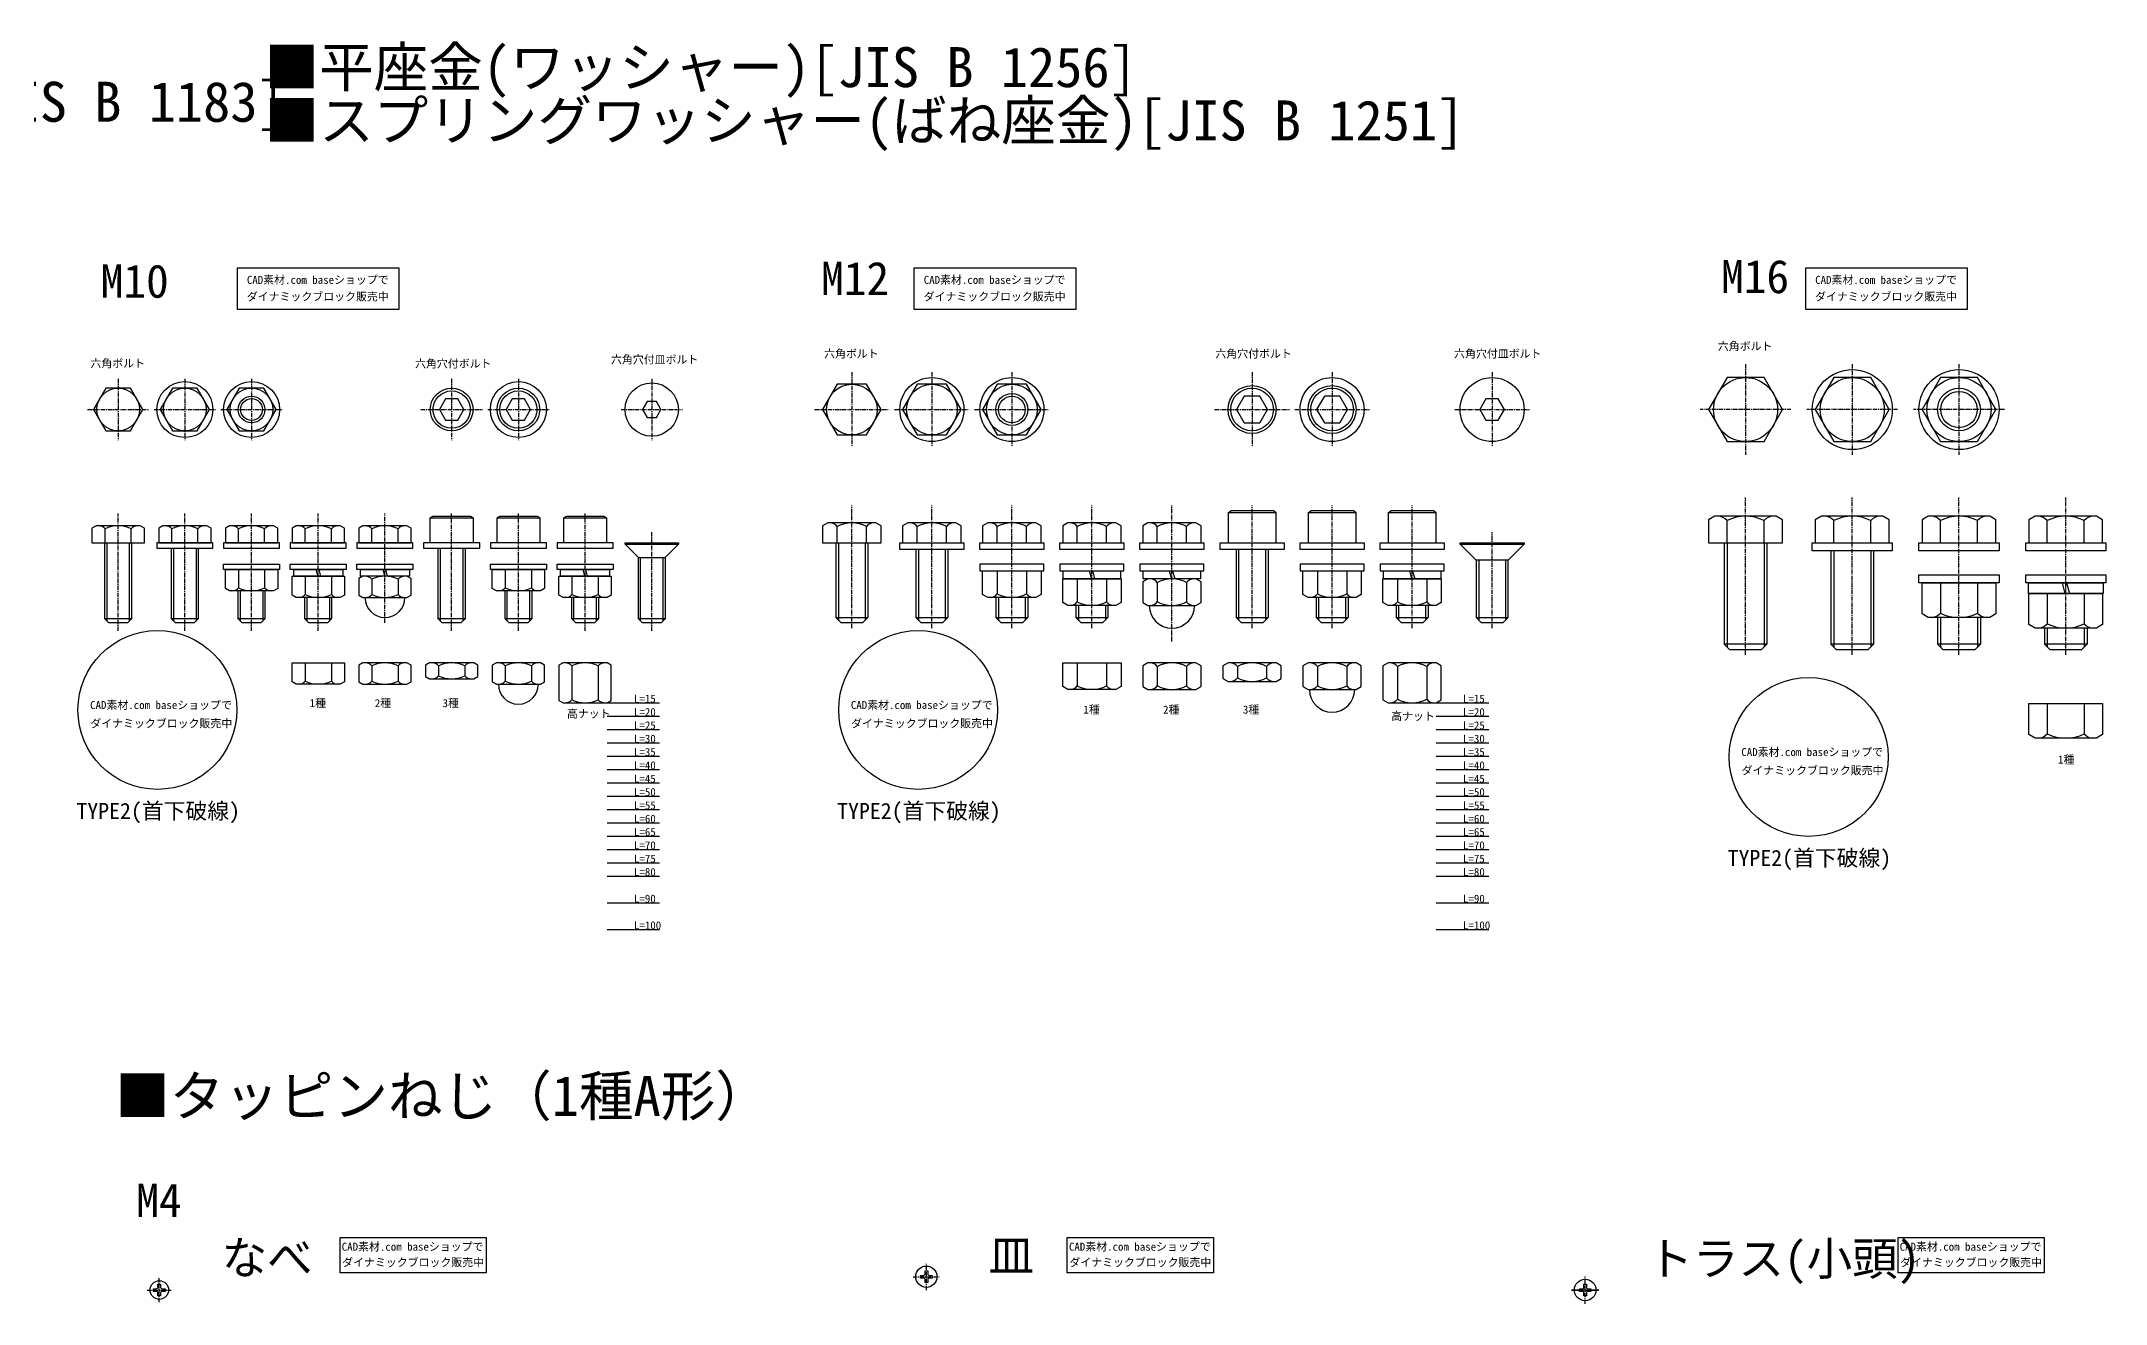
# Model space of a CAD drawing. Header units: millimetres. Extents: x 233 to 3318, y 47 to 2014.
# Drawn here: x 1017 to 1791, y 1534 to 2007 of the extents above; entities that cross this region are included whole.
import ezdxf
from ezdxf.enums import TextEntityAlignment as Align

# ---------------------------------------------------------------- set-up
doc = ezdxf.new("R2010")
doc.units = ezdxf.units.MM
doc.linetypes.add('csc_CENTER', pattern=[50.8, 31.75, -6.35, 6.35, -6.35])
doc.layers.get('Defpoints').update_dxf_attribs({"color": 251})
doc.styles.add('ＭＳ ゴシック', font='MS Gothic.ttf')

msp = doc.modelspace()

# ---------------------------------------------------------------- linework, layer by layer
for p, q in [((1462.03, 1830.54), (1463.03, 1831.24)), ((1479.03, 1831.24), (1463.03, 1831.24)), ((1480.03, 1830.54), (1479.03, 1831.24)), ((1492.03, 1830.54), (1493.03, 1831.24)), ((1509.03, 1831.24), (1493.03, 1831.24)), ((1510.03, 1830.54), (1509.03, 1831.24)), ((1522.03, 1830.54), (1523.03, 1831.24)), ((1539.03, 1831.24), (1523.03, 1831.24)), ((1540.03, 1830.54), (1539.03, 1831.24)), ((1649.1, 1819.24), (1649.1, 1827.58)), ((1662.95, 1819.24), (1662.95, 1827.58)), ((1689.1, 1819.24), (1689.1, 1827.58)), ((1702.95, 1819.24), (1702.95, 1827.58)), ((1729.1, 1819.24), (1729.1, 1827.58)), ((1742.95, 1819.24), (1742.95, 1827.58)), ((1769.1, 1819.24), (1769.1, 1827.58)), ((1782.95, 1819.24), (1782.95, 1827.58)), ((1041.12, 1819.24), (1041.12, 1824.54)), ((1041.84, 1789.93), (1041.84, 1819.24)), ((1050.21, 1819.24), (1050.21, 1789.93)), ((1050.93, 1819.24), (1050.93, 1824.54)), ((1066.12, 1819.24), (1066.12, 1824.54)), ((1075.93, 1819.24), (1075.93, 1824.54)), ((1091.12, 1819.24), (1091.12, 1824.54)), ((1100.93, 1819.24), (1100.93, 1824.54)), ((1116.12, 1819.24), (1116.12, 1824.54)), ((1125.93, 1819.24), (1125.93, 1824.54)), ((1141.12, 1819.24), (1141.12, 1824.54)), ((1150.93, 1819.24), (1150.93, 1824.54)), ((1315.03, 1819.24), (1315.03, 1791.24)), ((1315.54, 1819.24), (1315.54, 1825.41)), ((1316, 1819.24), (1316, 1790.27)), ((1326.05, 1819.24), (1326.05, 1790.27)), ((1326.51, 1819.24), (1326.51, 1825.41)), ((1327.03, 1819.24), (1327.03, 1791.24)), ((1345.54, 1819.24), (1345.54, 1825.41)), ((1356.51, 1819.24), (1356.51, 1825.41)), ((1375.54, 1819.24), (1375.54, 1825.41)), ((1386.51, 1819.24), (1386.51, 1825.41)), ((1405.54, 1819.24), (1405.54, 1825.41)), ((1416.51, 1819.24), (1416.51, 1825.41)), ((1435.54, 1819.24), (1435.54, 1825.41)), ((1446.51, 1819.24), (1446.51, 1825.41)), ((1648.03, 1819.24), (1648.03, 1781.24)), ((1649.11, 1819.24), (1649.11, 1780.16)), ((1662.94, 1819.24), (1662.94, 1780.16)), ((1664.03, 1819.24), (1664.03, 1781.24)), ((1066.84, 1789.93), (1066.84, 1817.24)), ((1075.21, 1817.24), (1075.21, 1789.93)), ((1166.84, 1789.93), (1166.84, 1817.24)), ((1175.21, 1817.24), (1175.21, 1789.93)), ((1241.84, 1789.93), (1241.84, 1813.74)), ((1250.21, 1813.74), (1250.21, 1789.93)), ((1345.03, 1816.74), (1345.03, 1791.24)), ((1346, 1816.74), (1346, 1790.27)), ((1356.05, 1816.74), (1356.05, 1790.27)), ((1357.03, 1816.74), (1357.03, 1791.24)), ((1465.03, 1816.74), (1465.03, 1791.24)), ((1466, 1816.74), (1466, 1790.27)), ((1476.05, 1816.74), (1476.05, 1790.27)), ((1477.03, 1816.74), (1477.03, 1791.24)), ((1556, 1812.74), (1556, 1790.27)), ((1566.05, 1812.74), (1566.05, 1790.27)), ((1688.03, 1816.24), (1688.03, 1781.24)), ((1689.11, 1816.24), (1689.11, 1780.16)), ((1702.94, 1816.24), (1702.94, 1780.16)), ((1704.03, 1816.24), (1704.03, 1781.24)), ((1091.12, 1809.24), (1091.12, 1802.35)), ((1100.93, 1809.24), (1100.93, 1802.35)), ((1116.12, 1806.74), (1116.12, 1799.85)), ((1120.17, 1809.24), (1120.84, 1806.74)), ((1121.21, 1809.24), (1121.88, 1806.74)), ((1125.93, 1806.74), (1125.93, 1799.85)), ((1141.12, 1805.64), (1141.12, 1799.85)), ((1145.17, 1809.24), (1145.84, 1806.74)), ((1146.21, 1809.24), (1146.88, 1806.74)), ((1150.93, 1805.64), (1150.93, 1799.85)), ((1191.12, 1809.24), (1191.12, 1802.35)), ((1200.93, 1809.24), (1200.93, 1802.35)), ((1216.12, 1806.74), (1216.12, 1799.85)), ((1220.17, 1809.24), (1220.84, 1806.74)), ((1221.21, 1809.24), (1221.88, 1806.74)), ((1225.93, 1806.74), (1225.93, 1799.85)), ((1375.54, 1808.74), (1375.54, 1800.08)), ((1386.51, 1808.74), (1386.51, 1800.08)), ((1405.54, 1805.74), (1405.54, 1797.08)), ((1410, 1808.74), (1410.81, 1805.74)), ((1411.24, 1808.74), (1412.05, 1805.74)), ((1416.51, 1805.74), (1416.51, 1797.08)), ((1435.54, 1804.41), (1435.54, 1797.08)), ((1440, 1808.74), (1440.81, 1805.74)), ((1441.24, 1808.74), (1442.05, 1805.74)), ((1446.51, 1804.41), (1446.51, 1797.08)), ((1495.54, 1808.74), (1495.54, 1800.08)), ((1506.51, 1808.74), (1506.51, 1800.08)), ((1525.54, 1805.74), (1525.54, 1797.08)), ((1530, 1808.74), (1530.81, 1805.74)), ((1531.24, 1808.74), (1532.05, 1805.74)), ((1536.51, 1805.74), (1536.51, 1797.08)), ((1729.1, 1804.24), (1729.1, 1792.9)), ((1742.95, 1804.24), (1742.95, 1792.9)), ((1774.66, 1804.24), (1775.73, 1800.24)), ((1776.32, 1804.24), (1777.39, 1800.24)), ((1091.84, 1789.93), (1091.84, 1801.24)), ((1100.21, 1801.24), (1100.21, 1789.93)), ((1116.84, 1789.93), (1116.84, 1798.74)), ((1125.21, 1798.74), (1125.21, 1789.93)), ((1191.84, 1789.93), (1191.84, 1801.24)), ((1200.21, 1801.24), (1200.21, 1789.93)), ((1216.84, 1789.93), (1216.84, 1798.74)), ((1225.21, 1798.74), (1225.21, 1789.93)), ((1375.03, 1798.74), (1375.03, 1791.24)), ((1376, 1798.74), (1376, 1790.27)), ((1386.05, 1798.74), (1386.05, 1790.27)), ((1387.03, 1798.74), (1387.03, 1791.24)), ((1405.03, 1795.74), (1405.03, 1791.24)), ((1406, 1795.74), (1406, 1790.27)), ((1416.05, 1795.74), (1416.05, 1790.27)), ((1417.03, 1795.74), (1417.03, 1791.24)), ((1495.03, 1798.74), (1495.03, 1791.24)), ((1496, 1798.74), (1496, 1790.27)), ((1506.05, 1798.74), (1506.05, 1790.27)), ((1507.03, 1798.74), (1507.03, 1791.24)), ((1525.03, 1795.74), (1525.03, 1791.24)), ((1526, 1795.74), (1526, 1790.27)), ((1536.05, 1795.74), (1536.05, 1790.27)), ((1537.03, 1795.74), (1537.03, 1791.24)), ((1769.1, 1800.24), (1769.1, 1788.9)), ((1782.95, 1800.24), (1782.95, 1788.9)), ((1728.03, 1791.24), (1728.03, 1781.24)), ((1729.11, 1791.24), (1729.11, 1780.16)), ((1742.94, 1791.24), (1742.94, 1780.16)), ((1744.03, 1791.24), (1744.03, 1781.24)), ((1768.03, 1787.24), (1768.03, 1781.24)), ((1769.11, 1787.24), (1769.11, 1780.16)), ((1782.94, 1787.24), (1782.94, 1780.16)), ((1784.03, 1787.24), (1784.03, 1781.24)), ((1116.12, 1774.24), (1116.12, 1767.35)), ((1125.93, 1774.24), (1125.93, 1767.35)), ((1141.12, 1773.14), (1141.12, 1767.35)), ((1150.93, 1773.14), (1150.93, 1767.35)), ((1166.12, 1773.14), (1166.12, 1769.35)), ((1175.93, 1773.14), (1175.93, 1769.35)), ((1191.12, 1773.14), (1191.12, 1767.35)), ((1200.93, 1773.14), (1200.93, 1767.35)), ((1216.12, 1773.14), (1216.12, 1760.35)), ((1225.93, 1773.14), (1225.93, 1760.35)), ((1405.54, 1774.24), (1405.54, 1765.58)), ((1416.51, 1774.24), (1416.51, 1765.58)), ((1435.54, 1772.91), (1435.54, 1765.58)), ((1446.51, 1772.91), (1446.51, 1765.58)), ((1465.54, 1772.91), (1465.54, 1768.58)), ((1476.51, 1772.91), (1476.51, 1768.58)), ((1495.54, 1772.91), (1495.54, 1765.58)), ((1506.51, 1772.91), (1506.51, 1765.58)), ((1525.54, 1772.91), (1525.54, 1760.58)), ((1536.51, 1772.91), (1536.51, 1760.58)), ((1769.1, 1758.95), (1769.1, 1747.61)), ((1782.95, 1758.95), (1782.95, 1747.61))]:
    msp.add_line(p, q)
at = {"color": 0, "linetype": 'csc_CENTER', "lineweight": -2, "ltscale": 0.05}
for p, q in [((1348.96, 1539.02), (1348.96, 1549)), ((1061.45, 1534.51), (1061.45, 1543.51)), ((1595.91, 1533.87), (1595.91, 1544.15)), ((1056.95, 1539.01), (1065.95, 1539.01))]:
    msp.add_line(p, q, dxfattribs=at)
at = {"color": 0, "linetype": 'csc_CENTER', "ltscale": 0.05}
msp.add_line((1343.97, 1544.01), (1353.95, 1544.01), dxfattribs=at)
for points in [[(1090.7, 1922.45), (1151.21, 1922.45), (1151.21, 1906.82), (1090.7, 1906.82)], [(1344.41, 1922.45), (1404.93, 1922.45), (1404.93, 1906.82), (1344.41, 1906.82)], [(1678.56, 1922.45), (1739.07, 1922.45), (1739.07, 1906.82), (1678.56, 1906.82)], [(1649.1, 1881.24), (1642.17, 1869.24), (1649.1, 1857.24), (1662.95, 1857.24), (1669.88, 1869.24), (1662.95, 1881.24)], [(1689.1, 1881.24), (1682.17, 1869.24), (1689.1, 1857.24), (1702.95, 1857.24), (1709.88, 1869.24), (1702.95, 1881.24)], [(1729.1, 1881.24), (1722.17, 1869.24), (1729.1, 1857.24), (1742.95, 1857.24), (1749.88, 1869.24), (1742.95, 1881.24)], [(1041.41, 1877.24), (1036.79, 1869.24), (1041.41, 1861.24), (1050.64, 1861.24), (1055.26, 1869.24), (1050.64, 1877.24)], [(1066.41, 1877.24), (1061.79, 1869.24), (1066.41, 1861.24), (1075.64, 1861.24), (1080.26, 1869.24), (1075.64, 1877.24)], [(1091.41, 1877.24), (1086.79, 1869.24), (1091.41, 1861.24), (1100.64, 1861.24), (1105.26, 1869.24), (1100.64, 1877.24)], [(1168.72, 1865.24), (1173.33, 1865.24), (1175.64, 1869.24), (1173.33, 1873.24), (1168.72, 1873.24), (1166.41, 1869.24)], [(1193.72, 1865.24), (1198.33, 1865.24), (1200.64, 1869.24), (1198.33, 1873.24), (1193.72, 1873.24), (1191.41, 1869.24)], [(1315.54, 1878.74), (1310.06, 1869.24), (1315.54, 1859.74), (1326.51, 1859.74), (1331.99, 1869.24), (1326.51, 1878.74)], [(1345.54, 1878.74), (1340.06, 1869.24), (1345.54, 1859.74), (1356.51, 1859.74), (1361.99, 1869.24), (1356.51, 1878.74)], [(1375.54, 1878.74), (1370.06, 1869.24), (1375.54, 1859.74), (1386.51, 1859.74), (1391.99, 1869.24), (1386.51, 1878.74)], [(1465.25, 1869.24), (1468.14, 1864.24), (1473.91, 1864.24), (1476.8, 1869.24), (1473.91, 1874.24), (1468.14, 1874.24)], [(1495.25, 1869.24), (1498.14, 1864.24), (1503.91, 1864.24), (1506.8, 1869.24), (1503.91, 1874.24), (1498.14, 1874.24)], [(1558.72, 1865.24), (1563.33, 1865.24), (1565.64, 1869.24), (1563.33, 1873.24), (1558.72, 1873.24), (1556.41, 1869.24)], [(1244.29, 1866.24), (1247.76, 1866.24), (1249.49, 1869.24), (1247.76, 1872.24), (1244.29, 1872.24), (1242.56, 1869.24)], [(1179.03, 1819.24), (1163.03, 1819.24), (1163.03, 1828.64), (1179.03, 1828.64)], [(1204.03, 1819.24), (1188.03, 1819.24), (1188.03, 1828.64), (1204.03, 1828.64)], [(1229.03, 1819.24), (1213.03, 1819.24), (1213.03, 1828.64), (1229.03, 1828.64)], [(1310.06, 1819.24), (1331.99, 1819.24), (1331.99, 1825.61), (1330.03, 1826.74), (1312.03, 1826.74), (1310.06, 1825.61)], [(1340.06, 1819.24), (1361.99, 1819.24), (1361.99, 1825.61), (1360.03, 1826.74), (1342.03, 1826.74), (1340.06, 1825.61)], [(1370.06, 1819.24), (1391.99, 1819.24), (1391.99, 1825.61), (1390.03, 1826.74), (1372.03, 1826.74), (1370.06, 1825.61)], [(1400.06, 1819.24), (1421.99, 1819.24), (1421.99, 1825.61), (1420.03, 1826.74), (1402.03, 1826.74), (1400.06, 1825.61)], [(1430.06, 1819.24), (1451.99, 1819.24), (1451.99, 1825.61), (1450.03, 1826.74), (1432.03, 1826.74), (1430.06, 1825.61)], [(1462.03, 1830.54), (1462.03, 1819.24), (1480.03, 1819.24), (1480.03, 1830.54)], [(1492.03, 1830.54), (1492.03, 1819.24), (1510.03, 1819.24), (1510.03, 1830.54)], [(1522.03, 1830.54), (1522.03, 1819.24), (1540.03, 1819.24), (1540.03, 1830.54)], [(1642.17, 1819.24), (1669.88, 1819.24), (1669.88, 1827.88), (1667.53, 1829.24), (1644.53, 1829.24), (1642.17, 1827.88)], [(1682.17, 1819.24), (1709.88, 1819.24), (1709.88, 1827.88), (1707.53, 1829.24), (1684.53, 1829.24), (1682.17, 1827.88)], [(1722.17, 1819.24), (1749.88, 1819.24), (1749.88, 1827.88), (1747.53, 1829.24), (1724.53, 1829.24), (1722.17, 1827.88)], [(1762.17, 1819.24), (1789.88, 1819.24), (1789.88, 1827.88), (1787.53, 1829.24), (1764.53, 1829.24), (1762.17, 1827.88)], [(1036.21, 1819.24), (1055.84, 1819.24), (1055.84, 1824.74), (1054.28, 1825.64), (1037.78, 1825.64), (1036.21, 1824.74)], [(1081.53, 1817.24), (1081.53, 1819.24), (1060.53, 1819.24), (1060.53, 1817.24)], [(1061.21, 1819.24), (1080.84, 1819.24), (1080.84, 1824.74), (1079.28, 1825.64), (1062.78, 1825.64), (1061.21, 1824.74)], [(1106.53, 1817.24), (1106.53, 1819.24), (1085.53, 1819.24), (1085.53, 1817.24)], [(1086.21, 1819.24), (1105.84, 1819.24), (1105.84, 1824.74), (1104.28, 1825.64), (1087.78, 1825.64), (1086.21, 1824.74)], [(1131.53, 1817.24), (1131.53, 1819.24), (1110.53, 1819.24), (1110.53, 1817.24)], [(1111.21, 1819.24), (1130.84, 1819.24), (1130.84, 1824.74), (1129.28, 1825.64), (1112.78, 1825.64), (1111.21, 1824.74)], [(1156.53, 1817.24), (1156.53, 1819.24), (1135.53, 1819.24), (1135.53, 1817.24)], [(1136.21, 1819.24), (1155.84, 1819.24), (1155.84, 1824.74), (1154.28, 1825.64), (1137.78, 1825.64), (1136.21, 1824.74)], [(1181.53, 1817.24), (1181.53, 1819.24), (1160.53, 1819.24), (1160.53, 1817.24)], [(1206.53, 1817.24), (1206.53, 1819.24), (1185.53, 1819.24), (1185.53, 1817.24)], [(1231.53, 1817.24), (1231.53, 1819.24), (1210.53, 1819.24), (1210.53, 1817.24)], [(1363.03, 1819.24), (1363.03, 1816.74), (1339.03, 1816.74), (1339.03, 1819.24)], [(1393.03, 1819.24), (1393.03, 1816.74), (1369.03, 1816.74), (1369.03, 1819.24)], [(1423.03, 1819.24), (1423.03, 1816.74), (1399.03, 1816.74), (1399.03, 1819.24)], [(1453.03, 1819.24), (1453.03, 1816.74), (1429.03, 1816.74), (1429.03, 1819.24)], [(1483.03, 1819.24), (1483.03, 1816.74), (1459.03, 1816.74), (1459.03, 1819.24)], [(1513.03, 1819.24), (1513.03, 1816.74), (1489.03, 1816.74), (1489.03, 1819.24)], [(1543.03, 1819.24), (1543.03, 1816.74), (1519.03, 1816.74), (1519.03, 1819.24)], [(1681.03, 1816.24), (1681.03, 1819.24), (1711.03, 1819.24), (1711.03, 1816.24)], [(1721.03, 1816.24), (1721.03, 1819.24), (1751.03, 1819.24), (1751.03, 1816.24)], [(1761.03, 1816.24), (1761.03, 1819.24), (1791.03, 1819.24), (1791.03, 1816.24)], [(1106.53, 1811.24), (1106.53, 1809.24), (1085.53, 1809.24), (1085.53, 1811.24)], [(1131.53, 1811.24), (1131.53, 1809.24), (1110.53, 1809.24), (1110.53, 1811.24)], [(1156.53, 1811.24), (1156.53, 1809.24), (1135.53, 1809.24), (1135.53, 1811.24)], [(1206.53, 1811.24), (1206.53, 1809.24), (1185.53, 1809.24), (1185.53, 1811.24)], [(1231.53, 1811.24), (1231.53, 1809.24), (1210.53, 1809.24), (1210.53, 1811.24)], [(1251.03, 1813.74), (1251.03, 1790.74), (1241.03, 1790.74), (1241.03, 1813.74)], [(1393.03, 1808.74), (1393.03, 1811.24), (1369.03, 1811.24), (1369.03, 1808.74)], [(1423.03, 1808.74), (1423.03, 1811.24), (1399.03, 1811.24), (1399.03, 1808.74)], [(1453.03, 1808.74), (1453.03, 1811.24), (1429.03, 1811.24), (1429.03, 1808.74)], [(1513.03, 1808.74), (1513.03, 1811.24), (1489.03, 1811.24), (1489.03, 1808.74)], [(1543.03, 1808.74), (1543.03, 1811.24), (1519.03, 1811.24), (1519.03, 1808.74)], [(1086.21, 1809.24), (1105.84, 1809.24), (1105.84, 1802.15), (1104.28, 1801.24), (1087.78, 1801.24), (1086.21, 1802.15)], [(1111.21, 1806.74), (1130.84, 1806.74), (1130.84, 1799.65), (1129.28, 1798.74), (1112.78, 1798.74), (1111.21, 1799.65)], [(1111.83, 1806.74), (1111.83, 1809.24), (1130.23, 1809.24), (1130.23, 1806.74)], [(1137.78, 1798.74), (1154.28, 1798.74), (1155.84, 1799.65), (1155.84, 1805.84), (1154.28, 1806.74), (1137.78, 1806.74), (1136.21, 1805.84), (1136.21, 1799.65)], [(1136.83, 1806.74), (1136.83, 1809.24), (1155.23, 1809.24), (1155.23, 1806.74)], [(1186.21, 1809.24), (1205.84, 1809.24), (1205.84, 1802.15), (1204.28, 1801.24), (1187.78, 1801.24), (1186.21, 1802.15)], [(1211.21, 1806.74), (1230.84, 1806.74), (1230.84, 1799.65), (1229.28, 1798.74), (1212.78, 1798.74), (1211.21, 1799.65)], [(1211.83, 1806.74), (1211.83, 1809.24), (1230.23, 1809.24), (1230.23, 1806.74)], [(1370.06, 1808.74), (1391.99, 1808.74), (1391.99, 1799.88), (1390.03, 1798.74), (1372.03, 1798.74), (1370.06, 1799.88)], [(1400.06, 1805.74), (1421.99, 1805.74), (1421.99, 1796.88), (1420.03, 1795.74), (1402.03, 1795.74), (1400.06, 1796.88)], [(1421.78, 1808.74), (1421.78, 1805.74), (1400.28, 1805.74), (1400.28, 1808.74)], [(1432.03, 1795.74), (1450.03, 1795.74), (1451.99, 1796.88), (1451.99, 1804.61), (1450.03, 1805.74), (1432.03, 1805.74), (1430.06, 1804.61), (1430.06, 1796.88)], [(1451.78, 1808.74), (1451.78, 1805.74), (1430.28, 1805.74), (1430.28, 1808.74)], [(1490.06, 1808.74), (1511.99, 1808.74), (1511.99, 1799.88), (1510.03, 1798.74), (1492.03, 1798.74), (1490.06, 1799.88)], [(1520.06, 1805.74), (1541.99, 1805.74), (1541.99, 1796.88), (1540.03, 1795.74), (1522.03, 1795.74), (1520.06, 1796.88)], [(1541.78, 1808.74), (1541.78, 1805.74), (1520.28, 1805.74), (1520.28, 1808.74)], [(1721.03, 1804.24), (1721.03, 1807.24), (1751.03, 1807.24), (1751.03, 1804.24)], [(1722.17, 1804.24), (1749.88, 1804.24), (1749.88, 1792.6), (1747.53, 1791.24), (1724.53, 1791.24), (1722.17, 1792.6)], [(1761.03, 1804.24), (1761.03, 1807.24), (1791.03, 1807.24), (1791.03, 1804.24)], [(1790.03, 1804.24), (1790.03, 1800.24), (1762.03, 1800.24), (1762.03, 1804.24)], [(1762.17, 1800.24), (1789.88, 1800.24), (1789.88, 1788.6), (1787.53, 1787.24), (1764.53, 1787.24), (1762.17, 1788.6)], [(1325.03, 1789.24), (1317.03, 1789.24), (1315.03, 1791.24), (1327.03, 1791.24)], [(1355.03, 1789.24), (1347.03, 1789.24), (1345.03, 1791.24), (1357.03, 1791.24)], [(1385.03, 1789.24), (1377.03, 1789.24), (1375.03, 1791.24), (1387.03, 1791.24)], [(1415.03, 1789.24), (1407.03, 1789.24), (1405.03, 1791.24), (1417.03, 1791.24)], [(1475.03, 1789.24), (1467.03, 1789.24), (1465.03, 1791.24), (1477.03, 1791.24)], [(1505.03, 1789.24), (1497.03, 1789.24), (1495.03, 1791.24), (1507.03, 1791.24)], [(1535.03, 1789.24), (1527.03, 1789.24), (1525.03, 1791.24), (1537.03, 1791.24)], [(1565.03, 1789.24), (1557.03, 1789.24), (1555.03, 1791.24), (1567.03, 1791.24)], [(1664.03, 1781.24), (1648.03, 1781.24), (1650.03, 1779.24), (1662.03, 1779.24)], [(1704.03, 1781.24), (1688.03, 1781.24), (1690.03, 1779.24), (1702.03, 1779.24)], [(1744.03, 1781.24), (1728.03, 1781.24), (1730.03, 1779.24), (1742.03, 1779.24)], [(1784.03, 1781.24), (1768.03, 1781.24), (1770.03, 1779.24), (1782.03, 1779.24)], [(1111.21, 1774.24), (1130.84, 1774.24), (1130.84, 1767.15), (1129.28, 1766.24), (1112.78, 1766.24), (1111.21, 1767.15)], [(1137.78, 1766.24), (1154.28, 1766.24), (1155.84, 1767.15), (1155.84, 1773.34), (1154.28, 1774.24), (1137.78, 1774.24), (1136.21, 1773.34), (1136.21, 1767.15)], [(1162.78, 1768.24), (1179.28, 1768.24), (1180.84, 1769.15), (1180.84, 1773.34), (1179.28, 1774.24), (1162.78, 1774.24), (1161.21, 1773.34), (1161.21, 1769.15)], [(1187.78, 1766.24), (1204.28, 1766.24), (1205.84, 1767.15), (1205.84, 1773.34), (1204.28, 1774.24), (1187.78, 1774.24), (1186.21, 1773.34), (1186.21, 1767.15)], [(1212.78, 1759.24), (1229.28, 1759.24), (1230.84, 1760.15), (1230.84, 1773.34), (1229.28, 1774.24), (1212.78, 1774.24), (1211.21, 1773.34), (1211.21, 1760.15)], [(1400.06, 1774.24), (1421.99, 1774.24), (1421.99, 1765.38), (1420.03, 1764.24), (1402.03, 1764.24), (1400.06, 1765.38)], [(1432.03, 1764.24), (1450.03, 1764.24), (1451.99, 1765.38), (1451.99, 1773.11), (1450.03, 1774.24), (1432.03, 1774.24), (1430.06, 1773.11), (1430.06, 1765.38)], [(1462.03, 1767.24), (1480.03, 1767.24), (1481.99, 1768.38), (1481.99, 1773.11), (1480.03, 1774.24), (1462.03, 1774.24), (1460.06, 1773.11), (1460.06, 1768.38)], [(1492.03, 1764.24), (1510.03, 1764.24), (1511.99, 1765.38), (1511.99, 1773.11), (1510.03, 1774.24), (1492.03, 1774.24), (1490.06, 1773.11), (1490.06, 1765.38)], [(1522.03, 1759.24), (1540.03, 1759.24), (1541.99, 1760.38), (1541.99, 1773.11), (1540.03, 1774.24), (1522.03, 1774.24), (1520.06, 1773.11), (1520.06, 1760.38)], [(1762.17, 1758.95), (1789.88, 1758.95), (1789.88, 1747.31), (1787.53, 1745.95), (1764.53, 1745.95), (1762.17, 1747.31)], [(1129.2, 1558.66), (1183.96, 1558.66), (1183.96, 1545.52), (1129.2, 1545.52)], [(1401.78, 1558.66), (1456.54, 1558.66), (1456.54, 1545.52), (1401.78, 1545.52)], [(1713.17, 1558.66), (1767.93, 1558.66), (1767.93, 1545.52), (1713.17, 1545.52)]]:
    msp.add_lwpolyline(points, close=True)
at = {"linetype": 'csc_CENTER', "ltscale": 0.05}
for points in [[(1046.03, 1880.74), (1046.03, 1857.74)], [(1071.03, 1880.74), (1071.03, 1857.74)], [(1096.03, 1880.74), (1096.03, 1857.74)], [(1171.03, 1880.74), (1171.03, 1857.74)], [(1196.03, 1880.74), (1196.03, 1857.74)], [(1246.03, 1880.74), (1246.03, 1857.74)], [(1321.03, 1883.24), (1321.03, 1855.24)], [(1351.03, 1883.24), (1351.03, 1855.24)], [(1381.03, 1883.24), (1381.03, 1855.24)], [(1471.03, 1883.24), (1471.03, 1855.24)], [(1501.03, 1883.24), (1501.03, 1855.24)], [(1561.03, 1883.24), (1561.03, 1855.24)], [(1656.03, 1886.24), (1656.03, 1852.24)], [(1696.03, 1886.24), (1696.03, 1852.24)], [(1736.03, 1886.24), (1736.03, 1852.24)], [(1034.53, 1869.24), (1057.53, 1869.24)], [(1059.53, 1869.24), (1082.53, 1869.24)], [(1084.53, 1869.24), (1107.53, 1869.24)], [(1159.53, 1869.24), (1182.53, 1869.24)], [(1184.53, 1869.24), (1207.53, 1869.24)], [(1234.53, 1869.24), (1257.53, 1869.24)], [(1307.03, 1869.24), (1335.03, 1869.24)], [(1337.03, 1869.24), (1365.03, 1869.24)], [(1367.03, 1869.24), (1395.03, 1869.24)], [(1457.03, 1869.24), (1485.03, 1869.24)], [(1487.03, 1869.24), (1515.03, 1869.24)], [(1547.03, 1869.24), (1575.03, 1869.24)], [(1673.03, 1869.24), (1639.03, 1869.24)], [(1713.03, 1869.24), (1679.03, 1869.24)], [(1753.03, 1869.24), (1719.03, 1869.24)], [(1656.03, 1777.24), (1656.03, 1836.24)], [(1696.03, 1777.24), (1696.03, 1836.24)], [(1736.03, 1777.24), (1736.03, 1836.24)], [(1776.03, 1777.24), (1776.03, 1836.24)], [(1046.03, 1786.24), (1046.03, 1830.24)], [(1071.03, 1786.24), (1071.03, 1830.24)], [(1096.03, 1786.24), (1096.03, 1830.24)], [(1121.03, 1786.24), (1121.03, 1830.24)], [(1146.03, 1789.24), (1146.03, 1830.24)], [(1171.03, 1786.24), (1171.03, 1830.24)], [(1196.03, 1786.24), (1196.03, 1830.24)], [(1221.03, 1786.24), (1221.03, 1830.24)], [(1321.03, 1787.24), (1321.03, 1833.24)], [(1351.03, 1787.24), (1351.03, 1833.24)], [(1381.03, 1787.24), (1381.03, 1833.24)], [(1411.03, 1787.24), (1411.03, 1833.24)], [(1441.03, 1782.24), (1441.03, 1833.24)], [(1471.03, 1787.24), (1471.03, 1833.24)], [(1501.03, 1787.24), (1501.03, 1833.24)], [(1531.03, 1787.24), (1531.03, 1833.24)], [(1246.03, 1786.24), (1246.03, 1823.24)], [(1561.03, 1787.24), (1561.03, 1823.24)]]:
    msp.add_lwpolyline(points, dxfattribs=at)
for points in [[(1163.03, 1828.64), (1164.03, 1829.24), (1178.03, 1829.24), (1179.03, 1828.64)], [(1188.03, 1828.64), (1189.03, 1829.24), (1203.03, 1829.24), (1204.03, 1828.64)], [(1213.03, 1828.64), (1214.03, 1829.24), (1228.03, 1829.24), (1229.03, 1828.64)], [(1051.03, 1819.24), (1051.03, 1790.74), (1041.03, 1790.74), (1041.03, 1819.24)], [(1236.03, 1818.74), (1236.03, 1819.24), (1256.03, 1819.24), (1256.03, 1818.74)], [(1241.03, 1813.74), (1236.03, 1818.74), (1256.03, 1818.74), (1251.03, 1813.74)], [(1549.03, 1818.74), (1549.03, 1819.24), (1573.03, 1819.24), (1573.03, 1818.74)], [(1555.03, 1812.74), (1549.03, 1818.74), (1573.03, 1818.74), (1567.03, 1812.74)], [(1076.03, 1817.24), (1076.03, 1790.74), (1066.03, 1790.74), (1066.03, 1817.24)], [(1176.03, 1817.24), (1176.03, 1790.74), (1166.03, 1790.74), (1166.03, 1817.24)], [(1567.03, 1791.24), (1567.03, 1812.74), (1555.03, 1812.74), (1555.03, 1791.24)], [(1101.03, 1801.24), (1101.03, 1790.74), (1091.03, 1790.74), (1091.03, 1801.24)], [(1126.03, 1798.74), (1126.03, 1790.74), (1116.03, 1790.74), (1116.03, 1798.74)], [(1201.03, 1801.24), (1201.03, 1790.74), (1191.03, 1790.74), (1191.03, 1801.24)], [(1226.03, 1798.74), (1226.03, 1790.74), (1216.03, 1790.74), (1216.03, 1798.74)], [(1051.03, 1790.74), (1049.53, 1789.24), (1042.53, 1789.24), (1041.03, 1790.74)], [(1076.03, 1790.74), (1074.53, 1789.24), (1067.53, 1789.24), (1066.03, 1790.74)], [(1101.03, 1790.74), (1099.53, 1789.24), (1092.53, 1789.24), (1091.03, 1790.74)], [(1126.03, 1790.74), (1124.53, 1789.24), (1117.53, 1789.24), (1116.03, 1790.74)], [(1176.03, 1790.74), (1174.53, 1789.24), (1167.53, 1789.24), (1166.03, 1790.74)], [(1201.03, 1790.74), (1199.53, 1789.24), (1192.53, 1789.24), (1191.03, 1790.74)], [(1226.03, 1790.74), (1224.53, 1789.24), (1217.53, 1789.24), (1216.03, 1790.74)], [(1251.03, 1790.74), (1249.53, 1789.24), (1242.53, 1789.24), (1241.03, 1790.74)]]:
    msp.add_lwpolyline(points)
for points in [[(1216.12, 1773.14, 0.197533), (1213.69, 1774.24)], [(1225.93, 1773.14, 0.224866), (1216.12, 1773.14)], [(1228.36, 1774.24, 0.197533), (1225.93, 1773.14)], [(1525.54, 1772.91, 0.216336), (1522.82, 1774.24)], [(1536.51, 1772.91, 0.243796), (1525.54, 1772.91)], [(1539.23, 1774.24, 0.216336), (1536.51, 1772.91)], [(1213.69, 1759.24, 0.197533), (1216.12, 1760.35)], [(1216.12, 1760.35, 0.224866), (1225.93, 1760.35)], [(1225.93, 1760.35, 0.197533), (1228.36, 1759.24)], [(1522.82, 1759.24, 0.216336), (1525.54, 1760.58)], [(1525.54, 1760.58, 0.243796), (1536.51, 1760.58)], [(1536.51, 1760.58, 0.216336), (1539.23, 1759.24)]]:
    msp.add_lwpolyline(points, format="xyb")
for points in [[(1060.95, 1536.86), (1060.95, 1538.01, 0.414214), (1060.45, 1538.51), (1059.3, 1538.51), (1059.3, 1539.51), (1060.45, 1539.51, 0.414214), (1060.95, 1540.01), (1060.95, 1541.16), (1061.95, 1541.16), (1061.95, 1540.01, 0.414214), (1062.45, 1539.51), (1063.6, 1539.51), (1063.6, 1538.51), (1062.45, 1538.51, 0.414214), (1061.95, 1538.01), (1061.95, 1536.86)], [(1348.46, 1541.86), (1348.46, 1543.01, 0.414214), (1347.96, 1543.51), (1346.81, 1543.51), (1346.81, 1544.51), (1347.96, 1544.51, 0.414214), (1348.46, 1545.01), (1348.46, 1546.16), (1349.46, 1546.16), (1349.46, 1545.01, 0.414214), (1349.96, 1544.51), (1351.11, 1544.51), (1351.11, 1543.51), (1349.96, 1543.51, 0.414214), (1349.46, 1543.01), (1349.46, 1541.86)], [(1595.41, 1536.86), (1595.41, 1538.01, 0.414214), (1594.91, 1538.51), (1593.76, 1538.51), (1593.76, 1539.51), (1594.91, 1539.51, 0.414214), (1595.41, 1540.01), (1595.41, 1541.16), (1596.41, 1541.16), (1596.41, 1540.01, 0.414214), (1596.91, 1539.51), (1598.06, 1539.51), (1598.06, 1538.51), (1596.91, 1538.51, 0.414214), (1596.41, 1538.01), (1596.41, 1536.86)]]:
    msp.add_lwpolyline(points, format="xyb", close=True)
at = {"color": 0, "linetype": 'csc_CENTER', "ltscale": 0.05}
msp.add_lwpolyline([(1590.77, 1539.01), (1601.05, 1539.01)], close=True, dxfattribs=at)
for centre, radius in [((1351.03, 1869.24), 12), ((1381.03, 1869.24), 12), ((1501.03, 1869.24), 12), ((1561.03, 1869.24), 12), ((1656.03, 1869.24), 12), ((1696.03, 1869.24), 15), ((1696.03, 1869.24), 12), ((1736.03, 1869.24), 15), ((1736.03, 1869.24), 12), ((1046.03, 1869.24), 8), ((1071.03, 1869.24), 10.5), ((1071.03, 1869.24), 8), ((1096.03, 1869.24), 10.5), ((1096.03, 1869.24), 8), ((1096.03, 1869.24), 5), ((1096.03, 1869.24), 4.1), ((1171.03, 1869.24), 8), ((1171.03, 1869.24), 7), ((1196.03, 1869.24), 10.5), ((1196.03, 1869.24), 8), ((1196.03, 1869.24), 7), ((1246.03, 1869.24), 10), ((1321.03, 1869.24), 9.5), ((1351.03, 1869.24), 9.5), ((1381.03, 1869.24), 9.5), ((1381.03, 1869.24), 6), ((1381.03, 1869.24), 5), ((1471.03, 1869.24), 9), ((1471.03, 1869.24), 8), ((1501.03, 1869.24), 9), ((1501.03, 1869.24), 8), ((1736.03, 1869.24), 8), ((1736.03, 1869.24), 6.8), ((1060.74, 1756.57), 29.78), ((1345.89, 1756.57), 29.78), ((1679.67, 1738.94), 29.78), ((1348.96, 1544.01), 3.99), ((1061.45, 1539.01), 3.5), ((1595.91, 1539.01), 4.05)]:
    msp.add_circle(centre, radius)
for centre, radius, start, end in [((1312.71, 1823.08), 3.66, 39.37039, 88.19839), ((1321.03, 1814.83), 11.92, 62.59761, 117.40239), ((1329.34, 1823.08), 3.66, 91.80161, 140.62961), ((1342.71, 1823.08), 3.66, 39.37039, 88.19839), ((1351.03, 1814.83), 11.92, 62.59761, 117.40239), ((1359.34, 1823.08), 3.66, 91.80161, 140.62961), ((1372.71, 1823.08), 3.66, 39.37039, 88.19839), ((1381.03, 1814.83), 11.92, 62.59761, 117.40239), ((1389.34, 1823.08), 3.66, 91.80161, 140.62961), ((1402.71, 1823.08), 3.66, 39.37039, 88.19839), ((1411.03, 1814.83), 11.92, 62.59761, 117.40239), ((1419.34, 1823.08), 3.66, 91.80161, 140.62961), ((1432.71, 1823.08), 3.66, 39.37039, 88.19839), ((1441.03, 1814.83), 11.92, 62.59761, 117.40239), ((1449.34, 1823.08), 3.66, 91.80161, 140.62961), ((1645.49, 1824.51), 4.73, 40.43131, 87.82588), ((1656.03, 1813.96), 15.28, 63.04451, 116.95549), ((1666.56, 1824.51), 4.73, 92.17412, 139.56869), ((1685.49, 1824.51), 4.73, 40.43131, 87.82588), ((1696.03, 1813.96), 15.28, 63.04451, 116.95549), ((1706.56, 1824.51), 4.73, 92.17412, 139.56869), ((1725.49, 1824.51), 4.73, 40.43131, 87.82588), ((1736.03, 1813.96), 15.28, 63.04451, 116.95549), ((1746.56, 1824.51), 4.73, 92.17412, 139.56869), ((1765.49, 1824.51), 4.73, 40.43131, 87.82588), ((1776.03, 1813.96), 15.28, 63.04451, 116.95549), ((1786.56, 1824.51), 4.73, 92.17412, 139.56869), ((1038.56, 1822.14), 3.51, 43.20118, 87.8969), ((1046.03, 1814.18), 11.46, 64.65386, 115.34614), ((1053.49, 1822.14), 3.51, 92.1031, 136.79882), ((1063.56, 1822.14), 3.51, 43.20118, 87.8969), ((1071.03, 1814.18), 11.46, 64.65386, 115.34614), ((1078.49, 1822.14), 3.51, 92.1031, 136.79882), ((1088.56, 1822.14), 3.51, 43.20118, 87.8969), ((1096.03, 1814.18), 11.46, 64.65386, 115.34614), ((1103.49, 1822.14), 3.51, 92.1031, 136.79882), ((1113.56, 1822.14), 3.51, 43.20118, 87.8969), ((1121.03, 1814.18), 11.46, 64.65386, 115.34614), ((1128.49, 1822.14), 3.51, 92.1031, 136.79882), ((1138.56, 1822.14), 3.51, 43.20118, 87.8969), ((1146.03, 1814.18), 11.46, 64.65386, 115.34614), ((1153.49, 1822.14), 3.51, 92.1031, 136.79882), ((1138.56, 1803.24), 3.51, 43.20118, 87.8969), ((1146.03, 1795.28), 11.46, 64.65386, 115.34614), ((1153.49, 1803.24), 3.51, 92.1031, 136.79882), ((1432.71, 1802.08), 3.66, 39.37039, 88.19839), ((1441.03, 1793.83), 11.92, 62.59761, 117.40239), ((1449.34, 1802.08), 3.66, 91.80161, 140.62961), ((1088.56, 1804.75), 3.51, 272.1031, 316.79882), ((1096.03, 1812.71), 11.46, 244.65386, 295.34614), ((1103.49, 1804.75), 3.51, 223.20118, 267.8969), ((1113.56, 1802.25), 3.51, 272.1031, 316.79882), ((1121.03, 1810.21), 11.46, 244.65386, 295.34614), ((1128.49, 1802.25), 3.51, 223.20118, 267.8969), ((1146.03, 1798.74), 7.5, 180, 0), ((1138.56, 1802.25), 3.51, 272.1031, 316.79882), ((1146.03, 1810.21), 11.46, 244.65386, 295.34614), ((1153.49, 1802.25), 3.51, 223.20118, 267.8969), ((1188.56, 1804.75), 3.51, 272.1031, 316.79882), ((1196.03, 1812.71), 11.46, 244.65386, 295.34614), ((1203.49, 1804.75), 3.51, 223.20118, 267.8969), ((1213.56, 1802.25), 3.51, 272.1031, 316.79882), ((1221.03, 1810.21), 11.46, 244.65386, 295.34614), ((1228.49, 1802.25), 3.51, 223.20118, 267.8969), ((1372.71, 1802.4), 3.66, 271.80161, 320.62961), ((1381.03, 1810.66), 11.92, 242.59761, 297.40239), ((1389.34, 1802.4), 3.66, 219.37039, 268.19839), ((1402.71, 1799.4), 3.66, 271.80161, 320.62961), ((1411.03, 1807.66), 11.92, 242.59761, 297.40239), ((1419.34, 1799.4), 3.66, 219.37039, 268.19839), ((1441.03, 1795.74), 8.5, 180, 0), ((1432.71, 1799.4), 3.66, 271.80161, 320.62961), ((1441.03, 1807.66), 11.92, 242.59761, 297.40239), ((1449.34, 1799.4), 3.66, 219.37039, 268.19839), ((1492.71, 1802.4), 3.66, 271.80161, 320.62961), ((1501.03, 1810.66), 11.92, 242.59761, 297.40239), ((1509.34, 1802.4), 3.66, 219.37039, 268.19839), ((1522.71, 1799.4), 3.66, 271.80161, 320.62961), ((1531.03, 1807.66), 11.92, 242.59761, 297.40239), ((1539.34, 1799.4), 3.66, 219.37039, 268.19839), ((1725.49, 1795.98), 4.73, 272.17412, 319.56869), ((1736.03, 1806.53), 15.28, 243.04451, 296.95549), ((1746.56, 1795.98), 4.73, 220.43131, 267.82588), ((1765.49, 1791.98), 4.73, 272.17412, 319.56869), ((1776.03, 1802.53), 15.28, 243.04451, 296.95549), ((1786.56, 1791.98), 4.73, 220.43131, 267.82588), ((1138.56, 1770.74), 3.51, 43.20118, 87.8969), ((1146.03, 1762.78), 11.46, 64.65386, 115.34614), ((1153.49, 1770.74), 3.51, 92.1031, 136.79882), ((1163.56, 1770.74), 3.51, 43.20118, 87.8969), ((1171.03, 1762.78), 11.46, 64.65386, 115.34614), ((1178.49, 1770.74), 3.51, 92.1031, 136.79882), ((1188.56, 1770.74), 3.51, 43.20118, 87.8969), ((1196.03, 1762.78), 11.46, 64.65386, 115.34614), ((1203.49, 1770.74), 3.51, 92.1031, 136.79882), ((1432.71, 1770.58), 3.66, 39.37039, 88.19839), ((1441.03, 1762.33), 11.92, 62.59761, 117.40239), ((1449.34, 1770.58), 3.66, 91.80161, 140.62961), ((1462.71, 1770.58), 3.66, 39.37039, 88.19839), ((1471.03, 1762.33), 11.92, 62.59761, 117.40239), ((1479.34, 1770.58), 3.66, 91.80161, 140.62961), ((1492.71, 1770.58), 3.66, 39.37039, 88.19839), ((1501.03, 1762.33), 11.92, 62.59761, 117.40239), ((1509.34, 1770.58), 3.66, 91.80161, 140.62961), ((1113.56, 1769.75), 3.51, 272.1031, 316.79882), ((1121.03, 1777.71), 11.46, 244.65386, 295.34614), ((1128.49, 1769.75), 3.51, 223.20118, 267.8969), ((1138.56, 1769.75), 3.51, 272.1031, 316.79882), ((1146.03, 1777.71), 11.46, 244.65386, 295.34614), ((1153.49, 1769.75), 3.51, 223.20118, 267.8969), ((1163.56, 1771.75), 3.51, 272.1031, 316.79882), ((1171.03, 1779.71), 11.46, 244.65386, 295.34614), ((1178.49, 1771.75), 3.51, 223.20118, 267.8969), ((1196.03, 1766.24), 7.5, 180, 0), ((1188.56, 1769.75), 3.51, 272.1031, 316.79882), ((1196.03, 1777.71), 11.46, 244.65386, 295.34614), ((1203.49, 1769.75), 3.51, 223.20118, 267.8969), ((1402.71, 1767.9), 3.66, 271.80161, 320.62961), ((1411.03, 1776.16), 11.92, 242.59761, 297.40239), ((1419.34, 1767.9), 3.66, 219.37039, 268.19839), ((1432.71, 1767.9), 3.66, 271.80161, 320.62961), ((1441.03, 1776.16), 11.92, 242.59761, 297.40239), ((1449.34, 1767.9), 3.66, 219.37039, 268.19839), ((1462.71, 1770.9), 3.66, 271.80161, 320.62961), ((1471.03, 1779.16), 11.92, 242.59761, 297.40239), ((1479.34, 1770.9), 3.66, 219.37039, 268.19839), ((1492.71, 1767.9), 3.66, 271.80161, 320.62961), ((1501.03, 1776.16), 11.92, 242.59761, 297.40239), ((1509.34, 1767.9), 3.66, 219.37039, 268.19839), ((1501.03, 1764.24), 8.5, 180, 0), ((1765.49, 1750.68), 4.73, 272.17412, 319.56869), ((1776.03, 1761.24), 15.28, 243.04451, 296.95549), ((1786.56, 1750.68), 4.73, 220.43131, 267.82588)]:
    msp.add_arc(centre, radius, start, end)
at = {"layer": 'Defpoints'}
for points in [[(1229.28, 1759.24), (1248.99, 1759.24)], [(1540.03, 1759.24), (1559.74, 1759.24)], [(1229.28, 1754.24), (1248.99, 1754.24)], [(1229.28, 1749.24), (1248.99, 1749.24)], [(1540.03, 1754.24), (1559.74, 1754.24)], [(1540.03, 1749.24), (1559.74, 1749.24)], [(1229.28, 1744.24), (1248.99, 1744.24)], [(1540.03, 1744.24), (1559.74, 1744.24)], [(1229.28, 1739.24), (1248.99, 1739.24)], [(1229.28, 1734.24), (1248.99, 1734.24)], [(1540.03, 1739.24), (1559.74, 1739.24)], [(1540.03, 1734.24), (1559.74, 1734.24)], [(1229.28, 1729.24), (1248.99, 1729.24)], [(1540.03, 1729.24), (1559.74, 1729.24)], [(1229.28, 1724.24), (1248.99, 1724.24)], [(1229.28, 1719.24), (1248.99, 1719.24)], [(1540.03, 1724.24), (1559.74, 1724.24)], [(1540.03, 1719.24), (1559.74, 1719.24)], [(1229.28, 1714.24), (1248.99, 1714.24)], [(1540.03, 1714.24), (1559.74, 1714.24)], [(1229.28, 1709.24), (1248.99, 1709.24)], [(1229.28, 1704.24), (1248.99, 1704.24)], [(1540.03, 1709.24), (1559.74, 1709.24)], [(1540.03, 1704.24), (1559.74, 1704.24)], [(1229.28, 1699.24), (1248.99, 1699.24)], [(1540.03, 1699.24), (1559.74, 1699.24)], [(1229.28, 1694.24), (1248.99, 1694.24)], [(1540.03, 1694.24), (1559.74, 1694.24)], [(1229.28, 1684.24), (1248.99, 1684.24)], [(1540.03, 1684.24), (1559.74, 1684.24)], [(1229.28, 1674.24), (1248.99, 1674.24)], [(1540.03, 1674.24), (1559.74, 1674.24)]]:
    msp.add_lwpolyline(points, dxfattribs=at)

# ---------------------------------------------------------------- texts
at = {"style": 'ＭＳ ゴシック'}
for s, height, p in [('CAD素材.com baseショップで', 3, (1120.84, 1917.98)), ('CAD素材.com baseショップで', 3, (1374.55, 1917.98)), ('CAD素材.com baseショップで', 3, (1708.7, 1917.98)), ('ダイナミックブロック販売中', 3, (1120.84, 1911.73)), ('ダイナミックブロック販売中', 3, (1374.55, 1911.73)), ('ダイナミックブロック販売中', 3, (1708.7, 1911.73)), ('六角ボルト', 3, (1045.86, 1886.66)), ('六角穴付ボルト', 3, (1171.62, 1886.56)), ('六角穴付皿ボルト', 3, (1247.12, 1888.09)), ('六角ボルト', 3, (1320.86, 1890.28)), ('六角穴付ボルト', 3, (1471.62, 1890.28)), ('六角穴付皿ボルト', 3, (1563.14, 1890.29)), ('六角ボルト', 3, (1655.86, 1893.09)), ('CAD素材.com baseショップで', 3, (1062.08, 1758.51)), ('1種', 3, (1120.86, 1759.21)), ('2種', 3, (1145.28, 1759.21)), ('3種', 3, (1170.68, 1759.21)), ('高ナット', 3, (1222.41, 1755.27)), ('CAD素材.com baseショップで', 3, (1347.23, 1758.51)), ('1種', 3, (1410.9, 1756.77)), ('2種', 3, (1440.74, 1756.77)), ('3種', 3, (1470.68, 1756.77)), ('ダイナミックブロック販売中', 3, (1062.19, 1751.63)), ('ダイナミックブロック販売中', 3, (1347.34, 1751.63)), ('高ナット', 3, (1531.38, 1754.32)), ('CAD素材.com baseショップで', 3, (1681.01, 1740.88)), ('ダイナミックブロック販売中', 3, (1681.12, 1734.01)), ('1種', 3, (1776.23, 1738.03)), ('TYPE2(首下破線)', 6, (1061.04, 1718.36)), ('TYPE2(首下破線)', 6, (1346.19, 1718.36)), ('TYPE2(首下破線)', 6, (1679.97, 1700.74)), ('CAD素材.com baseショップで', 3, (1156.39, 1555.36)), ('CAD素材.com baseショップで', 3, (1428.97, 1555.36)), ('CAD素材.com baseショップで', 3, (1740.36, 1555.36)), ('ダイナミックブロック販売中', 3, (1156.59, 1549.5)), ('ダイナミックブロック販売中', 3, (1429.17, 1549.5)), ('ダイナミックブロック販売中', 3, (1740.57, 1549.5))]:
    msp.add_text(s, height=height, dxfattribs=at).set_placement(p, align=Align.MIDDLE)
for s, p in [('L=15', (1239.37, 1759.29)), ('L=20', (1239.37, 1754.29)), ('L=15', (1550.12, 1759.29)), ('L=20', (1550.12, 1754.29)), ('L=25', (1239.37, 1749.29)), ('L=25', (1550.12, 1749.29)), ('L=30', (1239.37, 1744.29)), ('L=35', (1239.37, 1739.29)), ('L=30', (1550.12, 1744.29)), ('L=35', (1550.12, 1739.29)), ('L=40', (1239.37, 1734.29)), ('L=40', (1550.12, 1734.29)), ('L=45', (1239.37, 1729.29)), ('L=50', (1239.37, 1724.29)), ('L=45', (1550.12, 1729.29)), ('L=50', (1550.12, 1724.29)), ('L=55', (1239.37, 1719.29)), ('L=55', (1550.12, 1719.29)), ('L=60', (1239.37, 1714.29)), ('L=65', (1239.37, 1709.29)), ('L=60', (1550.12, 1714.29)), ('L=65', (1550.12, 1709.29)), ('L=70', (1239.37, 1704.29)), ('L=70', (1550.12, 1704.29)), ('L=75', (1239.37, 1699.29)), ('L=80', (1239.37, 1694.29)), ('L=75', (1550.12, 1699.29)), ('L=80', (1550.12, 1694.29)), ('L=90', (1239.37, 1684.29)), ('L=90', (1550.12, 1684.29)), ('L=100', (1239.37, 1674.29)), ('L=100', (1550.12, 1674.29))]:
    msp.add_text(s, height=3, dxfattribs=at).set_placement(p)
at = {"attachment_point": 1, "style": 'ＭＳ ゴシック'}
for s, insert, char_height in [('■平座金(ワッシャー)[JIS B 1256]', (1100.87, 2005.16), 15), ('■六角袋ナット(化粧ナット、キャップナット)[JIS B 1183]', (556.41, 1992.18), 15), ('■スプリングワッシャー(ばね座金)[JIS B 1251]', (1100.87, 1985.16), 15), ('M10', (1039.47, 1923.66), 12.5), ('M12', (1309.49, 1924.66), 12.5), ('M16', (1646.85, 1925.39), 12.5)]:
    msp.add_mtext(s, dxfattribs=dict(at, insert=insert, char_height=char_height))
at = {"lineweight": 13, "attachment_point": 1, "style": 'ＭＳ ゴシック'}
for s, insert, char_height in [('■タッピンねじ（1種A形）', (1044.86, 1619.31), 15), ('M4', (1052.81, 1578.96), 12.5), ('なべ', (1084.81, 1557.41), 12.5), ('皿', (1372.32, 1558.32), 12.5), ('トラス(小頭)', (1619.27, 1557.07), 12.5)]:
    msp.add_mtext(s, dxfattribs=dict(at, insert=insert, char_height=char_height))

doc.saveas('drawing.dxf')
